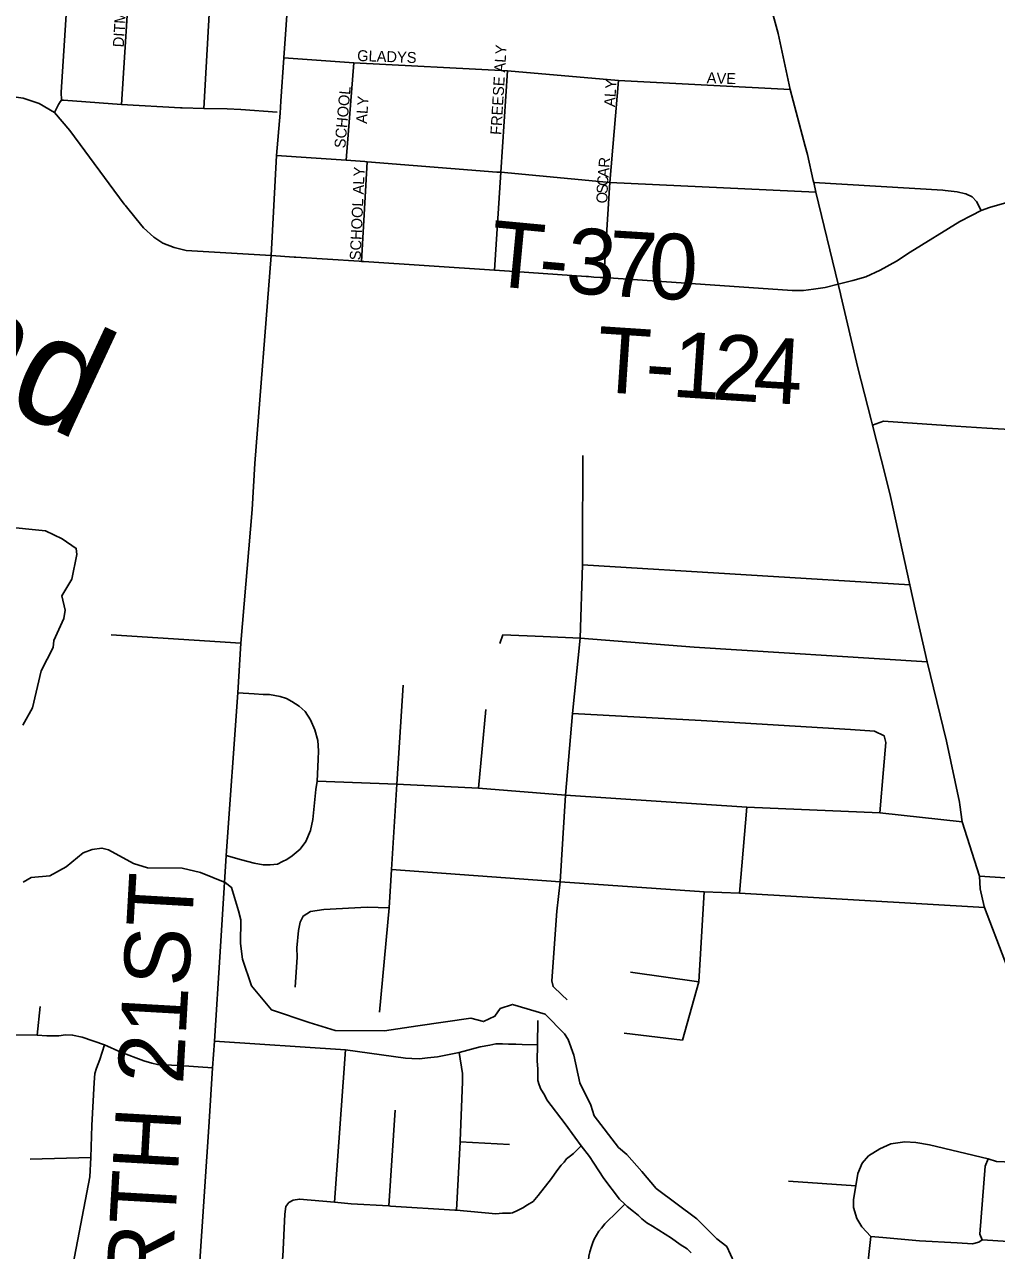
# Model space of a CAD drawing. Extents: x 0 to 34, y 0 to 22.
# Drawn here: x 6.175 to 7.017, y 18.523 to 19.584 of the extents above; entities that cross this region are included whole.
import ezdxf

# ---------------------------------------------------------------- set-up
doc = ezdxf.new("R2010")
doc.units = 0
for name, color, linetype in [('GM_X_County_Road', 7, 'Continuous'), ('GM_X_Minor_River', 7, 'Continuous'), ('GM_X_Minor_River_Text', 7, 'Continuous'), ('GM_X_State_Route', 7, 'Continuous'), ('GM_X_Township_Road', 7, 'Continuous'), ('GM_X_Township_Road_Text', 7, 'Continuous'), ('GM_X_Township_Subdivision', 7, 'Continuous'), ('GM_X_Township_Subdivision_Text', 7, 'Continuous'), ('SC_Shading1', 7, 'Continuous'), ('SH_Text', 7, 'Continuous')]:
    doc.layers.add(name, color=color, linetype=linetype)

msp = doc.modelspace()

# ---------------------------------------------------------------- linework, layer by layer
at = {"layer": 'GM_X_County_Road'}
for points in [[(6.3974, 19.5177), (6.3998, 19.5553), (6.4038, 19.6127), (6.4041, 19.6157)], [(6.8584, 19.4475), (6.97, 19.4408)], [(6.97, 19.4408), (6.9722, 19.4406), (6.9825, 19.4395), (6.9898, 19.4376), (6.99, 19.4375)]]:
    msp.add_lwpolyline(points, dxfattribs=at)
at = {"layer": 'GM_X_Minor_River'}
for points in [[(6.1741, 18.978), (6.1824, 18.9928), (6.19, 19.025), (6.2002, 19.0451), (6.2009, 19.0512), (6.2096, 19.0701), (6.2108, 19.0773), (6.2077, 19.0898), (6.2164, 19.1043), (6.2209, 19.1255), (6.2202, 19.1308), (6.208, 19.1391), (6.1936, 19.1459), (6.1565, 19.1497)], [(6.6967, 18.6063), (6.6895, 18.6124), (6.6683, 18.6397), (6.6656, 18.6491), (6.6561, 18.6685), (6.6508, 18.6923), (6.6458, 18.706), (6.6428, 18.7109), (6.6261, 18.7279), (6.5977, 18.7362), (6.5871, 18.7328), (6.5825, 18.726), (6.5727, 18.7214), (6.5617, 18.7244), (6.5158, 18.7176), (6.487, 18.7134), (6.4442, 18.7137), (6.4218, 18.7205), (6.3892, 18.7314), (6.3718, 18.7523), (6.3642, 18.7754), (6.3623, 18.789), (6.3626, 18.8095), (6.3607, 18.8171), (6.3546, 18.8375), (6.349, 18.8417), (6.3277, 18.8504), (6.3118, 18.8542), (6.2819, 18.8545), (6.2697, 18.8583), (6.2481, 18.87), (6.2424, 18.8715), (6.2341, 18.8704), (6.2261, 18.8673), (6.2114, 18.8552), (6.1974, 18.8476), (6.1811, 18.846), (6.1742, 18.8419)], [(6.7897, 18.5128), (6.7832, 18.5268), (6.7745, 18.5333), (6.7574, 18.5507), (6.7221, 18.5768), (6.7096, 18.5916), (6.6967, 18.6063)]]:
    msp.add_lwpolyline(points, dxfattribs=at)
at = {"layer": 'GM_X_State_Route'}
for points in [[(6.8381, 19.5278), (6.8277, 19.5765), (6.8125, 19.6315), (6.8114, 19.6347)], [(6.8511, 19.4788), (6.8381, 19.5278)], [(6.858, 19.4492), (6.8529, 19.4718), (6.8511, 19.4788)], [(6.8601, 19.4392), (6.8584, 19.4475), (6.858, 19.4492)], [(6.8819, 19.3498), (6.8816, 19.3512), (6.8796, 19.3595), (6.8601, 19.4392)], [(6.908, 19.2422), (6.8965, 19.287), (6.8819, 19.3498)], [(6.9204, 19.1934), (6.9092, 19.2376), (6.908, 19.2422)], [(6.9469, 19.0756), (6.9415, 19.0994), (6.9249, 19.1756), (6.9204, 19.1934)], [(6.9849, 18.9088), (6.9846, 18.9112), (6.9734, 18.9641), (6.9566, 19.0328), (6.9469, 19.0756)], [(7.006, 18.8211), (7.0023, 18.8363), (7.0019, 18.8473), (6.987, 18.8942), (6.9849, 18.9088)], [(7.0706, 18.6523), (7.0704, 18.653), (7.0568, 18.6847), (7.0458, 18.7161), (7.0238, 18.774), (7.0063, 18.8201), (7.006, 18.8211)]]:
    msp.add_lwpolyline(points, dxfattribs=at)
at = {"layer": 'GM_X_Township_Road'}
for points in [[(6.2064, 19.5173), (6.2075, 19.5188), (6.2091, 19.5187), (6.2594, 19.5149), (6.3104, 19.5121)], [(6.3628, 19.5105), (6.3942, 19.5084)], [(6.4236, 19.4687), (6.4537, 19.4667), (6.47, 19.4655), (6.4721, 19.4654)], [(6.5843, 19.4565), (6.5857, 19.4564), (6.5876, 19.4563), (6.682, 19.4475), (6.8601, 19.4392)], [(6.4089, 19.3829), (6.4104, 19.3828), (6.465, 19.3793), (6.467, 19.3792), (6.4691, 19.379)], [(6.5994, 19.3704), (6.6615, 19.3661)], [(6.6736, 19.3653), (6.6767, 19.3651), (6.8397, 19.3541), (6.8399, 19.3541)], [(6.8399, 19.3541), (6.8495, 19.3541), (6.8581, 19.355), (6.8682, 19.3567), (6.8796, 19.3595)]]:
    msp.add_lwpolyline(points, dxfattribs=at)
at = {"layer": 'GM_X_Township_Subdivision'}
for points in [[(6.2594, 19.5149), (6.2749, 19.7599)], [(6.3998, 19.5553), (6.4605, 19.5511), (6.5933, 19.5442), (6.6895, 19.5357), (6.8381, 19.5278)], [(6.4537, 19.4667), (6.4605, 19.5511)], [(6.5822, 19.3716), (6.5876, 19.4563), (6.5933, 19.5442)], [(6.6767, 19.3651), (6.682, 19.4475), (6.6895, 19.5357)], [(6.467, 19.3792), (6.4721, 19.4654)]]:
    msp.add_lwpolyline(points, dxfattribs=at)
at = {"layer": 'SC_Shading1'}
for points in [[(6.3306, 19.5114), (6.3397, 19.67), (6.3403, 19.7022)], [(6.2075, 19.5188), (6.2071, 19.5257), (6.2129, 19.6152)], [(6.1621, 19.5221), (6.1744, 19.5204), (6.1881, 19.5157), (6.2014, 19.5081), (6.2147, 19.4925), (6.2618, 19.4287), (6.2626, 19.4278)], [(6.2014, 19.5081), (6.2048, 19.5149), (6.2064, 19.5173)], [(6.3104, 19.5121), (6.312, 19.5121), (6.3306, 19.5114), (6.3509, 19.5113), (6.3628, 19.5105)], [(6.3889, 19.3842), (6.3936, 19.4708), (6.3967, 19.5074), (6.3974, 19.5177)], [(6.3936, 19.4708), (6.4236, 19.4687)], [(6.4721, 19.4654), (6.5843, 19.4565)], [(6.99, 19.4375), (6.9955, 19.435), (6.9992, 19.4311), (7.0032, 19.4231)], [(6.2626, 19.4278), (6.2721, 19.4161), (6.2785, 19.4083), (6.2873, 19.4), (6.2952, 19.395), (6.3049, 19.3911), (6.3155, 19.3887), (6.3889, 19.3842)], [(7.0032, 19.4231), (7.0106, 19.4257), (7.0236, 19.4297), (7.0393, 19.4327), (7.0523, 19.4338), (7.0524, 19.4338)], [(6.8796, 19.3595), (6.8923, 19.3625), (6.9034, 19.3658), (6.916, 19.3716), (6.9299, 19.3794), (6.9419, 19.3871), (6.9849, 19.4138), (6.9949, 19.419), (7.0032, 19.4231)], [(6.2915, 17.9452), (6.2943, 17.9813), (6.2971, 18.0437), (6.3036, 18.1421), (6.3057, 18.1777), (6.3108, 18.2598), (6.3138, 18.3073), (6.3202, 18.3964), (6.3218, 18.4196), (6.327, 18.5096), (6.3352, 18.6345), (6.3382, 18.6814), (6.34, 18.7045), (6.3448, 18.7818), (6.3501, 18.8651), (6.36, 19.0058), (6.3628, 19.0489), (6.3724, 19.1646), (6.3747, 19.2042), (6.3889, 19.3842)], [(6.3889, 19.3842), (6.4089, 19.3829)], [(6.4691, 19.379), (6.5822, 19.3716), (6.5994, 19.3704)], [(6.6615, 19.3661), (6.6634, 19.366), (6.6682, 19.3656), (6.6736, 19.3653)], [(6.9092, 19.2376), (6.9189, 19.2408), (6.9815, 19.2366), (7.0083, 19.2348), (7.0329, 19.2334), (7.1158, 19.2283), (7.3061, 19.2158)], [(6.6584, 19.1316), (6.6585, 19.2112)], [(6.6451, 18.7402), (6.6405, 18.7445), (6.6328, 18.7516), (6.6318, 18.7565), (6.6362, 18.8169), (6.639, 18.8423), (6.6436, 18.9172), (6.6496, 18.9881), (6.6564, 19.0531), (6.6584, 19.1165), (6.6584, 19.1316)], [(6.6584, 19.1165), (6.9415, 19.0994)], [(6.3628, 19.0489), (6.2506, 19.056)], [(6.5868, 19.0484), (6.5894, 19.056), (6.6243, 19.0545)], [(6.6243, 19.0545), (6.6564, 19.0531), (6.7549, 19.0455), (6.9566, 19.0328)], [(6.4827, 18.7296), (6.4909, 18.8198), (6.493, 18.8531), (6.4976, 18.9269), (6.5032, 19.0125)], [(6.3501, 18.8651), (6.3632, 18.8612), (6.3743, 18.8584), (6.382, 18.857), (6.388, 18.8569), (6.3944, 18.8577), (6.3986, 18.8599), (6.4024, 18.8617), (6.407, 18.8647), (6.414, 18.8706), (6.419, 18.8771), (6.4229, 18.8867), (6.4251, 18.8961), (6.4265, 18.9108), (6.4276, 18.9221), (6.4288, 18.9293), (6.4295, 18.9481), (6.4299, 18.9556), (6.4293, 18.9647), (6.4267, 18.9738), (6.423, 18.9824), (6.4182, 18.9897), (6.4131, 18.9944), (6.4068, 18.9984), (6.4021, 19.0009), (6.3967, 19.0026), (6.3876, 19.0044), (6.3819, 19.0045), (6.3743, 19.0049), (6.36, 19.0058)], [(6.5682, 18.9233), (6.5748, 18.9914)], [(6.6496, 18.9881), (6.7611, 18.9818), (6.8901, 18.974), (6.9109, 18.9728), (6.9193, 18.9687), (6.9208, 18.9628), (6.9187, 18.9395), (6.9155, 18.9021)], [(6.4288, 18.9293), (6.4976, 18.9269), (6.5682, 18.9233), (6.6436, 18.9172), (6.8004, 18.9069), (6.9155, 18.9021), (6.987, 18.8942)], [(6.7943, 18.8326), (6.8004, 18.9069)], [(6.493, 18.8531), (6.639, 18.8423), (6.7635, 18.8336), (6.7943, 18.8326), (7.0063, 18.8201)], [(7.0019, 18.8473), (7.1791, 18.8359)], [(6.7448, 18.7054), (6.7589, 18.7557), (6.7635, 18.8336)], [(6.4097, 18.7511), (6.4114, 18.7771), (6.411, 18.7851), (6.4125, 18.8003), (6.4139, 18.8073), (6.4165, 18.8126), (6.4229, 18.8166), (6.4345, 18.8184), (6.4721, 18.8204), (6.4909, 18.8198)], [(6.6998, 18.7641), (6.7589, 18.7557)], [(6.1865, 18.7095), (6.1889, 18.7345)], [(6.7524, 18.5214), (6.749, 18.5246), (6.7429, 18.5286), (6.7354, 18.5339), (6.7188, 18.5443), (6.7139, 18.5473), (6.7097, 18.5508), (6.7067, 18.5535), (6.7026, 18.5569), (6.6969, 18.5615), (6.695, 18.5633), (6.6902, 18.5676), (6.6767, 18.5855), (6.668, 18.5989), (6.6643, 18.6046), (6.6571, 18.614), (6.6516, 18.6214), (6.6433, 18.6328), (6.6275, 18.6538), (6.6253, 18.6579), (6.6223, 18.6629), (6.6208, 18.6667), (6.6197, 18.6705), (6.6197, 18.6747), (6.6198, 18.6804), (6.6191, 18.6872), (6.6193, 18.7013), (6.6197, 18.7224)], [(6.1118, 18.7116), (6.1387, 18.7103), (6.1865, 18.7095), (6.1948, 18.7091), (6.1985, 18.7091), (6.2052, 18.7091), (6.211, 18.71), (6.2171, 18.7097), (6.2253, 18.7079), (6.2448, 18.7013), (6.2588, 18.6949), (6.2787, 18.6873), (6.2858, 18.6854), (6.2906, 18.6842), (6.296, 18.6839), (6.3094, 18.6835), (6.3382, 18.6814)], [(6.34, 18.7045), (6.4531, 18.6968), (6.5053, 18.6897), (6.5106, 18.6893), (6.5174, 18.6892), (6.5242, 18.6899), (6.5329, 18.691), (6.5517, 18.6946), (6.5698, 18.6995), (6.5781, 18.7009), (6.5834, 18.702), (6.5891, 18.702), (6.5944, 18.7019), (6.6005, 18.7019), (6.6061, 18.7015), (6.6193, 18.7013)], [(6.6945, 18.7114), (6.7448, 18.7054)], [(6.216, 18.5042), (6.2321, 18.587), (6.2328, 18.6037), (6.2336, 18.6315), (6.2357, 18.6687), (6.2364, 18.6764), (6.2377, 18.6811), (6.2406, 18.6887), (6.2448, 18.7013)], [(6.4436, 18.565), (6.4531, 18.6968)], [(6.5494, 18.5581), (6.5524, 18.6174), (6.5525, 18.6181), (6.5544, 18.6693), (6.5544, 18.673), (6.5544, 18.6765), (6.5517, 18.6946)], [(6.4906, 18.5618), (6.4962, 18.6447)], [(6.4042, 18.5648), (6.4079, 18.5669), (6.4133, 18.5678), (6.4436, 18.565), (6.4581, 18.5638), (6.4906, 18.5618), (6.4922, 18.5617), (6.5478, 18.5583), (6.5494, 18.5581), (6.5834, 18.555), (6.5891, 18.5557), (6.596, 18.5556), (6.5978, 18.556), (6.602, 18.5578), (6.6066, 18.5601), (6.6108, 18.5627), (6.6157, 18.5657), (6.6199, 18.571), (6.6314, 18.5857), (6.636, 18.5921), (6.6398, 18.597), (6.6425, 18.5996), (6.6444, 18.6026), (6.6478, 18.6053), (6.6505, 18.6071), (6.6571, 18.614)], [(6.5524, 18.6174), (6.5953, 18.6151)], [(6.8949, 18.5793), (6.8965, 18.5899), (6.9004, 18.5988), (6.9057, 18.6051), (6.9155, 18.6112), (6.925, 18.6156), (6.9373, 18.6172), (6.9467, 18.6167), (6.9587, 18.6146), (7.0093, 18.6025), (7.0167, 18.6004), (7.0575, 18.5986), (7.0876, 18.5979)], [(6.1803, 18.6023), (6.2328, 18.6037)], [(7.0042, 18.5325), (7.0021, 18.5373), (7.0068, 18.5962), (7.0093, 18.6025)], [(6.8367, 18.5834), (6.8949, 18.5793)], [(6.8949, 18.5793), (6.8929, 18.5673), (6.8929, 18.5606), (6.8957, 18.5509), (6.9001, 18.5439), (6.9077, 18.5355), (6.9181, 18.5345), (6.95, 18.5318), (6.9826, 18.53), (6.9957, 18.529), (7.0014, 18.5306), (7.0042, 18.5325), (7.1088, 18.526), (7.1209, 18.5274)], [(6.3985, 18.5139), (6.399, 18.5182), (6.4007, 18.5547), (6.4016, 18.5613), (6.4042, 18.5648)], [(6.658, 18.4411), (6.6605, 18.4798), (6.6606, 18.4812), (6.663, 18.507), (6.6631, 18.5119), (6.6639, 18.5183), (6.6646, 18.5221), (6.6662, 18.5267), (6.6674, 18.5301), (6.6685, 18.5331), (6.6704, 18.5365), (6.6724, 18.5399), (6.6747, 18.5425), (6.6777, 18.5463), (6.6811, 18.5497), (6.6853, 18.5538), (6.695, 18.5633)], [(6.9012, 18.475), (6.9077, 18.5355)]]:
    msp.add_lwpolyline(points, dxfattribs=at)

# ---------------------------------------------------------------- texts
at = {"layer": 'GM_X_Minor_River_Text'}
msp.add_text('Pond', height=0.09469, rotation=334.9995, dxfattribs=at).set_placement((5.9529, 19.3488))
at = {"layer": 'GM_X_Township_Road_Text'}
for s, rotation, p in [('T', 354.6135, (6.5763, 19.3584)), ('3', 355.5633, (6.6429, 19.3523)), ('7', 356.4798, (6.6788, 19.3495)), ('0', 357.3237, (6.7146, 19.3473)), ('-', 354.8897, (6.6189, 19.3544)), ('T', 356.2258, (6.6691, 19.2665)), ('1', 356.246, (6.7348, 19.2622)), ('2', 356.3133, (6.7698, 19.2599)), ('4', 356.6144, (6.8051, 19.2576)), ('-', 356.2211, (6.7115, 19.2637))]:
    msp.add_text(s, height=0.0568, rotation=rotation, dxfattribs=at).set_placement(p)
at = {"layer": 'GM_X_Township_Subdivision_Text'}
for s, rotation, p in [('DITMOOR', 86.4772, (6.2613, 19.5642)), ('GLADYS', 357.9557, (6.4632, 19.5526)), ('FREESE ALY', 86.51, (6.588, 19.4884)), ('AVE', 358.0261, (6.7657, 19.5334)), ('ALY', 85.9088, (6.6863, 19.5126)), ('SCHOOL', 84.8967, (6.453, 19.4768)), ('ALY', 86.0569, (6.4717, 19.4981)), ('R', 85.2343, (6.6815, 19.4599)), ('SCHOOL ALY', 87.3963, (6.4663, 19.38)), ('A', 85.2745, (6.6808, 19.4516)), ('S', 87.3763, (6.68, 19.4375)), ('C', 86.2085, (6.6803, 19.4441)), ('O', 87.3766, (6.6797, 19.4292))]:
    msp.add_text(s, height=0.00947, rotation=rotation, dxfattribs=at).set_placement(p)
at = {"layer": 'SH_Text'}
msp.add_text('NORTH 21ST', height=0.05682, rotation=86.7499, dxfattribs=at).set_placement((6.2961, 18.3757))

doc.saveas('drawing.dxf')
